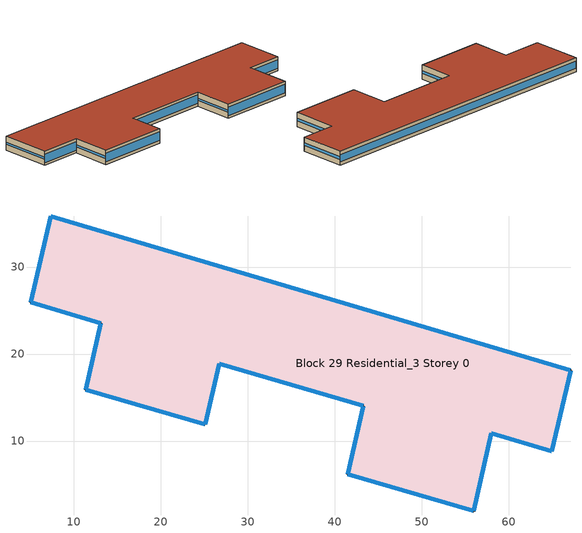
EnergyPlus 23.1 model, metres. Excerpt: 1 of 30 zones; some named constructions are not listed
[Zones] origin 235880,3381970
Block 29 Residential_3 Storey 0
 floor ground (Project Floor): 67.13,18.1 64.99,8.83 58.03,10.89 55.98,1.95 41.49,6.19 43.31,14.02 26.72,18.87 25.11,11.92 11.38,15.91 13.1,23.53 5.1,25.94 7.35,35.87 z0
 wall outside (Project Wall): 7.35,35.87 5.1,25.94 13.1,23.53 11.38,15.91 25.11,11.92 26.72,18.87 43.31,14.02 41.49,6.19 55.98,1.95 58.03,10.89 64.99,8.83 67.13,18.1 7.35,35.87 z0:3
 window (Residential_west_window_construction): 7.35,35.87 5.1,25.95 / 13.1,23.52 11.38,15.92 / 43.31,14.02 41.49,6.2 z1.27:1.73
 window (Residential_south_window_construction): 5.1,25.94 13.1,23.53 / 11.39,15.91 25.1,11.92 / 26.73,18.86 43.3,14.03 / 41.5,6.19 55.98,1.96 / 58.03,10.89 64.98,8.84 z0.6:2.4
 window (Residential_east_window_construction): 25.11,11.92 26.72,18.86 / 55.98,1.96 58.02,10.89 / 64.99,8.84 67.13,18.1 z1.2:1.8
 window (Residential_north_window_construction): 67.1,18.11 7.38,35.86 z0.75:2.25
 roof outside (Project Ceiling): 64.99,8.83 67.13,18.1 7.35,35.87 5.1,25.94 13.1,23.53 11.38,15.91 25.11,11.92 26.72,18.87 43.31,14.02 41.49,6.19 55.98,1.95 58.03,10.89 z3
[SCHEDULE:DAY:HOURLY]
Schedule_administration_heating_summer_hourly; Schedule_Industrial_heating_summer_hourly; Schedule_transport_heating_summer_hourly: -20, -20, -20, -20, -20, -20, -20, -20, -20, -20, -20, -20, -20, -20, -20, -20, -20, -20, -20, -20, -20, -20, -20, -20
Schedule_administration_heating_winnter_weekday_hourly: 5, 5, 5, 5, 5, 5, 12, 12, 18, 20, 20, 20, 20, 20, 20, 20, 20, 20, 18, 5, 5, 5, 5, 5
Schedule_administration_heating_winnter_holiday_hourly: 5, 5, 5, 5, 5, 5, 5, 5, 5, 5, 5, 5, 5, 5, 5, 5, 5, 5, 5, 5, 5, 5, 5, 5
Schedule_administration_cooling_winter_hourly; Schedule_administration_cooling_summer_holiday_hourly; Schedule_Industrial_cooling_winter_hourly; Schedule_transport_cooling_winter_hourly: 50, 50, 50, 50, 50, 50, 50, 50, 50, 50, 50, 50, 50, 50, 50, 50, 50, 50, 50, 50, 50, 50, 50, 50
Schedule_administration_cooling_summer_weekday_hourly: 50, 50, 50, 50, 50, 50, 50, 28, 26, 26, 26, 26, 26, 26, 26, 26, 26, 26, 50, 50, 50, 50, 50, 50
Schedule_Industrial_heating_winnter_weekday_hourly; Schedule_Industrial_heating_winnter_holiday_hourly: -20, -20, -20, -20, -20, -20, 18, 18, 18, 18, 18, 18, 18, 18, 18, 18, 18, 18, 18, -20, -20, -20, -20, -20
Schedule_Industrial_cooling_summer_weekday_hourly; Schedule_Industrial_cooling_summer_holiday_hourly: 50, 50, 50, 50, 50, 50, 50, 28, 28, 28, 28, 28, 28, 28, 28, 28, 28, 28, 28, 50, 50, 50, 50, 50
Schedule_transport_heating_winnter_weekday_hourly; Schedule_transport_heating_winnter_holiday_hourly: 18, 18, 18, 18, 18, 18, 20, 20, 20, 20, 20, 20, 20, 20, 20, 20, 20, 20, 20, 20, 20, 20, 18, 18
Schedule_transport_cooling_summer_weekday_hourly; Schedule_transport_cooling_summer_holiday_hourly: 26, 26, 26, 26, 26, 26, 26, 24, 24, 24, 25, 24, 24, 24, 24, 24, 24, 24, 24, 24, 24, 24, 26, 28
